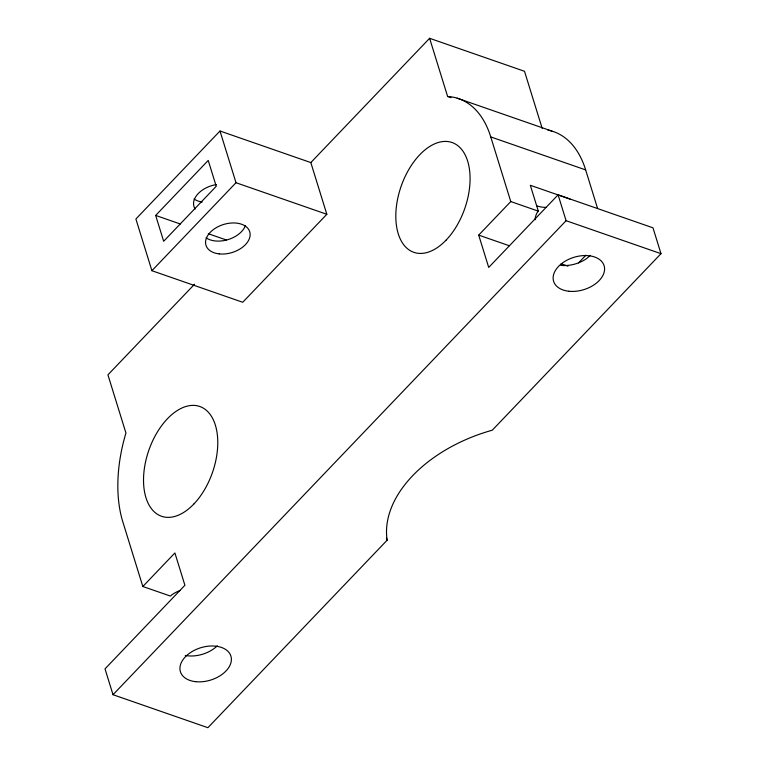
<?xml version="1.0" encoding="UTF-8"?>
<svg xmlns="http://www.w3.org/2000/svg" width="766" height="766" viewBox="0 0 766 766"><rect width="100%" height="100%" fill="white"/><g stroke="black" fill="none" stroke-linecap="round" stroke-linejoin="round"><path stroke-width="1.15" d="M570.105 199.112L530.321 185.286L538.326 211.148L537.119 212.747A26.427 16.909 -17.2 0 0 535.108 219.746M219.995 131.005L135.898 218.99L151.907 270.704L242.736 302.273L326.833 214.289L310.824 162.574L219.995 131.005L236.005 182.72L326.833 214.289M155.67 215.428L208.228 160.429L216.232 186.291L163.665 241.28L155.67 215.428L180.316 223.998M151.907 270.704L236.005 182.72M194.554 284.224L107.929 374.842L125.94 433.02A119.467 69.266 -70.8 0 0 122.828 521.857L142.83 586.497L170.397 596.072L172.091 594.646A26.427 16.909 -17.2 0 1 180.039 590.49M310.824 162.574L429.611 38.3L524.509 71.286L542.165 128.324M142.83 586.497L174.897 552.956L184.903 585.272L105.009 668.862L113.014 694.714L207.902 727.7L387.146 540.183A127.711 81.751 -17.2 0 1 492.27 430.205L660.991 253.68L652.986 227.828L558.098 194.842L488.708 267.43L478.702 235.114L510.769 201.563L490.757 136.923A119.467 69.266 -70.8 0 0 447.622 96.478L429.611 38.3M113.014 694.714L566.093 220.704L558.098 194.842M578.531 262.93L585.933 255.193M590.414 255.346L586.411 258.726A26.427 16.909 -17.2 0 1 560.884 265.39M457.12 98.163L552.018 131.139M447.622 96.478L451.011 97.655M490.757 136.923L585.655 169.908L597.585 208.467M510.769 201.563L538.326 211.148M566.093 220.704L660.991 253.68M478.702 235.114L509.208 245.714M561.172 263.772L567.951 266.128M208.333 233.735L226.267 239.959M386.437 537.895L387.146 540.183M547.872 130.124A119.467 69.266 -70.8 0 1 585.655 169.908M217.295 645.834A26.427 16.909 -17.2 0 1 185.267 655.457M245.35 225.75A22.903 14.659 -17.2 0 1 228.076 239.595A22.903 14.659 -17.2 0 1 206.083 237.786M195.196 209.032A22.903 14.659 -17.2 0 1 216.539 184.539M202.138 202.042A22.903 14.659 -17.2 0 1 194.076 199.007M546.053 207.394A26.427 16.909 -17.2 0 1 537.071 205.949M193.846 504.028A58.13 33.704 -70.8 0 0 204.082 408.604A58.13 33.704 -70.8 0 0 143.998 471.463A58.13 33.704 -70.8 0 0 193.846 504.028M195.694 681.683A26.427 16.909 -17.2 0 0 231.188 657.247A26.427 16.909 -17.2 0 0 190.102 652.823A26.427 16.909 -17.2 0 0 195.694 681.683M568.889 291.252A26.427 16.909 -17.2 0 0 604.384 266.817A26.427 16.909 -17.2 0 0 563.297 262.393A26.427 16.909 -17.2 0 0 568.889 291.252M446.147 240.074A58.13 33.704 -70.8 0 0 456.383 144.65A58.13 33.704 -70.8 0 0 396.29 207.509A58.13 33.704 -70.8 0 0 446.147 240.074M219.2 253.891A22.903 14.659 -17.2 0 0 249.965 232.711A22.903 14.659 -17.2 0 0 214.356 228.881A22.903 14.659 -17.2 0 0 219.2 253.891"/></g></svg>
